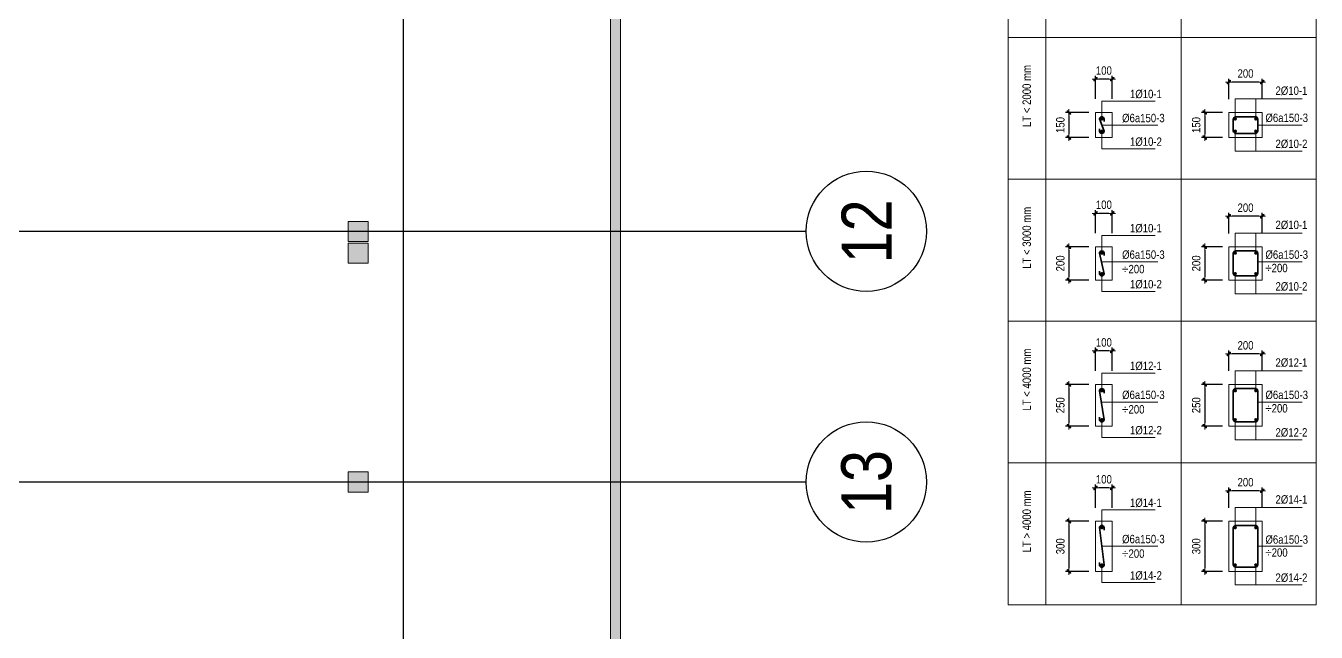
# Model space of a CAD drawing. Header units: millimetres. Extents: x -25197 to 555828, y -17247 to 174153.
# Drawn here: x 88253 to 126867, y 53556 to 71702 of the extents above; entities that cross this region are included whole.
import ezdxf
from ezdxf.enums import TextEntityAlignment as Align

# ---------------------------------------------------------------- set-up
doc = ezdxf.new("R2010")
doc.units = ezdxf.units.MM
doc.header["$LTSCALE"] = 250
doc.linetypes.add('CHG_XX_Cot_Ham 2$0$MB_Luoi truc$0$HTT Hidden 21', pattern=[3, 2, -1])
doc.linetypes.add('CHG_XX_Luoi truc$0$MB_Luoi truc$0$Center101', pattern=[13, 10, -1, 1, -1])
for name, color, linetype, lineweight in [('CDAI', 8, 'Continuous', 35), ('CHG_XX_Cot_Ham 2$0$NS-Pier-H2', 150, 'Continuous', 13), ('CTHEP', 2, 'Continuous', 50), ('DBAO', 3, 'Continuous', 13), ('DGIONG', 4, 'Continuous', 15), ('KTH', 154, 'Continuous', 15), ('STICK', 1, 'Continuous', 15)]:
    doc.layers.add(name, color=color, linetype=linetype, lineweight=lineweight)
for name, color, linetype, lineweight, plot in [('CHG_XX_Cot_Ham 2$0$NS-Column-H2', 90, 'Continuous', 13, False), ('CHG_XX_Cot_Ham 2$0$NS-Column-H2 @ 1 VP1', 90, 'Continuous', 13, False), ('CHG_XX_Cot_Ham 2$0$NS-Column-H2 @ 1 VP2', 90, 'Continuous', 13, False), ('CHG_XX_Cot_Ham 2$0$NS-Column-H2 @ 1 VP3', 90, 'Continuous', 13, False), ('CHG_XX_Cot_Ham 2$0$NS-Column-H2 @ 1 VPModel', 90, 'Continuous', 13, False), ('CHG_XX_Cot_Ham 2$0$NS-Column-H2 @ 150', 90, 'Continuous', 13, False)]:
    doc.layers.add(name, color=color, linetype=linetype, lineweight=lineweight, plot=plot)
for name, color, linetype in [('CHG_XX_Luoi truc$0$Grid', 34, 'Continuous'), ('CHG_XX_Luoi truc$0$Grid Line', 8, 'CHG_XX_Luoi truc$0$MB_Luoi truc$0$Center101'), ('TEXT', 21, 'Continuous')]:
    doc.layers.add(name, color=color, linetype=linetype)
doc.styles.add('CHG_XX_Luoi truc$0$MB_Luoi truc$0$Grid A-F$0$VNI-HelveCB', font='VHELVCB_0.TTF')
doc.styles.add('TTP-HelCon', font='VHELVCN_0.TTF')
doc.dimstyles.new('TTP-20', dxfattribs={"dimscale": 100, "dimtxt": 2.5, "dimasz": 1, "dimexe": 1, "dimexo": 0.0625, "dimgap": 0.09, "dimtad": 0, "dimtoh": 1, "dimdec": 4, "dimlfac": 0.2, "dimrnd": 1, "dimdsep": 46, "dimtxsty": 'TTP-HelCon', "dimblk": 'Stick', "dimcen": 0.09, "dimdle": 1.5, "dimclrd": 256, "dimclre": 256, "dimclrt": 7, "dimadec": 0, "dimazin": 0, "dimtfac": 1, "dimtdec": 4, "dimtix": 1, "dimtmove": 0, "dimatfit": 3, "dimfxl": 1, "dimtvp": 1, "dimtolj": 1, "dimtzin": 0, "dimarcsym": 0})

# ---------------------------------------------------------------- blocks, each defined once
blk = doc.blocks.new('Stick')
at = {"layer": 'STICK'}
h = blk.add_hatch(color=256, dxfattribs=at)
edge = h.paths.add_edge_path()
edge.add_line((0.3, 0.5), (-0.5, -0.3))
edge.add_arc((-0.4, -0.4), 0.141, 135, 315)
edge.add_line((-0.3, -0.5), (0.5, 0.3))
edge.add_arc((0.4, 0.4), 0.141, 315, 495)
blk.add_line((1, 0), (-1, 0), dxfattribs=at)
blk.add_lwpolyline([(0.3, 0.5), (-0.5, -0.3, 1), (-0.3, -0.5), (0.5, 0.3, 1), (0.3, 0.5, 1)], format="xyb", dxfattribs=at)
blk = doc.blocks.new('*D8')
at = {"layer": 'Defpoints', "color": 0, "transparency": 16777216}
for p in [(120066, 65092), (119466, 64092), (120066, 64092)]:
    blk.add_point(p, dxfattribs=at)
at = {"layer": 'KTH', "lineweight": -2, "transparency": 16777216}
for p, q in [((120060, 65092), (119366, 65092)), ((119466, 64992), (119466, 64192)), ((120060, 64092), (119366, 64092))]:
    blk.add_line(p, q, dxfattribs=at)
at = {"layer": 'KTH', "lineweight": -2, "transparency": 16777216, "xscale": 100, "yscale": 100, "zscale": 100}
for p, rotation in [((119466, 65092), 90), ((119466, 64092), 270)]:
    blk.add_blockref('Stick', p, dxfattribs=dict(at, rotation=rotation))
at = {"layer": 'KTH', "color": 7, "transparency": 16777216, "insert": (119211, 64592), "char_height": 250, "attachment_point": 5, "rotation": 90, "style": 'TTP-HelCon'}
blk.add_mtext('\\A1;200', dxfattribs=at)
blk = doc.blocks.new('*D9')
at = {"layer": 'Defpoints', "color": 0, "transparency": 16777216}
for p in [(120263, 66090), (120263, 65490), (120763, 65490)]:
    blk.add_point(p, dxfattribs=at)
at = {"layer": 'KTH', "lineweight": -2, "transparency": 16777216}
for p, q in [((120263, 65497), (120263, 66190)), ((120663, 66090), (120363, 66090)), ((120763, 65497), (120763, 66190))]:
    blk.add_line(p, q, dxfattribs=at)
at = {"layer": 'KTH', "lineweight": -2, "transparency": 16777216, "xscale": 100, "yscale": 100, "zscale": 100, "rotation": 180}
blk.add_blockref('Stick', (120263, 66090), dxfattribs=at)
at = {"layer": 'KTH', "lineweight": -2, "transparency": 16777216, "xscale": 100, "yscale": 100, "zscale": 100}
blk.add_blockref('Stick', (120763, 66090), dxfattribs=at)
at = {"layer": 'KTH', "color": 7, "transparency": 16777216, "insert": (120513, 66346), "char_height": 250, "attachment_point": 5, "style": 'TTP-HelCon'}
blk.add_mtext('\\A1;100', dxfattribs=at)
blk = doc.blocks.new('*D10')
at = {"layer": 'Defpoints', "color": 0, "transparency": 16777216}
for p in [(124252, 66002), (124252, 65486), (125252, 65486)]:
    blk.add_point(p, dxfattribs=at)
at = {"layer": 'KTH', "lineweight": -2, "transparency": 16777216}
for p, q in [((124252, 65492), (124252, 66102)), ((125252, 65492), (125252, 66102)), ((125152, 66002), (124352, 66002))]:
    blk.add_line(p, q, dxfattribs=at)
at = {"layer": 'KTH', "lineweight": -2, "transparency": 16777216, "xscale": 100, "yscale": 100, "zscale": 100, "rotation": 180}
blk.add_blockref('Stick', (124252, 66002), dxfattribs=at)
at = {"layer": 'KTH', "lineweight": -2, "transparency": 16777216, "xscale": 100, "yscale": 100, "zscale": 100}
blk.add_blockref('Stick', (125252, 66002), dxfattribs=at)
at = {"layer": 'KTH', "color": 7, "transparency": 16777216, "insert": (124752, 66258), "char_height": 250, "attachment_point": 5, "style": 'TTP-HelCon'}
blk.add_mtext('\\A1;200', dxfattribs=at)
blk = doc.blocks.new('*D11')
at = {"layer": 'Defpoints', "color": 0, "transparency": 16777216}
for p in [(124064, 65092), (123533, 64092), (124064, 64092)]:
    blk.add_point(p, dxfattribs=at)
at = {"layer": 'KTH', "lineweight": -2, "transparency": 16777216}
for p, q in [((124058, 65092), (123433, 65092)), ((123533, 64992), (123533, 64192)), ((124058, 64092), (123433, 64092))]:
    blk.add_line(p, q, dxfattribs=at)
at = {"layer": 'KTH', "lineweight": -2, "transparency": 16777216, "xscale": 100, "yscale": 100, "zscale": 100}
for p, rotation in [((123533, 65092), 90), ((123533, 64092), 270)]:
    blk.add_blockref('Stick', p, dxfattribs=dict(at, rotation=rotation))
at = {"layer": 'KTH', "color": 7, "transparency": 16777216, "insert": (123278, 64592), "char_height": 250, "attachment_point": 5, "rotation": 90, "style": 'TTP-HelCon'}
blk.add_mtext('\\A1;200', dxfattribs=at)
blk = doc.blocks.new('*D12')
at = {"layer": 'Defpoints', "color": 0, "transparency": 16777216}
for p in [(120066, 69108), (119466, 68358), (120066, 68358)]:
    blk.add_point(p, dxfattribs=at)
at = {"layer": 'KTH', "lineweight": -2, "transparency": 16777216}
for p, q in [((120060, 69108), (119366, 69108)), ((119466, 69008), (119466, 68458)), ((120060, 68358), (119366, 68358))]:
    blk.add_line(p, q, dxfattribs=at)
at = {"layer": 'KTH', "lineweight": -2, "transparency": 16777216, "xscale": 100, "yscale": 100, "zscale": 100}
for p, rotation in [((119466, 69108), 90), ((119466, 68358), 270)]:
    blk.add_blockref('Stick', p, dxfattribs=dict(at, rotation=rotation))
at = {"layer": 'KTH', "color": 7, "transparency": 16777216, "insert": (119211, 68733), "char_height": 250, "attachment_point": 5, "rotation": 90, "style": 'TTP-HelCon'}
blk.add_mtext('\\A1;150', dxfattribs=at)
blk = doc.blocks.new('*D13')
at = {"layer": 'Defpoints', "color": 0, "transparency": 16777216}
for p in [(120263, 70106), (120263, 69506), (120763, 69506)]:
    blk.add_point(p, dxfattribs=at)
at = {"layer": 'KTH', "lineweight": -2, "transparency": 16777216}
for p, q in [((120263, 69513), (120263, 70206)), ((120663, 70106), (120363, 70106)), ((120763, 69513), (120763, 70206))]:
    blk.add_line(p, q, dxfattribs=at)
at = {"layer": 'KTH', "lineweight": -2, "transparency": 16777216, "xscale": 100, "yscale": 100, "zscale": 100, "rotation": 180}
blk.add_blockref('Stick', (120263, 70106), dxfattribs=at)
at = {"layer": 'KTH', "lineweight": -2, "transparency": 16777216, "xscale": 100, "yscale": 100, "zscale": 100}
blk.add_blockref('Stick', (120763, 70106), dxfattribs=at)
at = {"layer": 'KTH', "color": 7, "transparency": 16777216, "insert": (120513, 70362), "char_height": 250, "attachment_point": 5, "style": 'TTP-HelCon'}
blk.add_mtext('\\A1;100', dxfattribs=at)
blk = doc.blocks.new('*D14')
at = {"layer": 'Defpoints', "color": 0, "transparency": 16777216}
for p in [(124252, 70018), (124252, 69502), (125252, 69502)]:
    blk.add_point(p, dxfattribs=at)
at = {"layer": 'KTH', "lineweight": -2, "transparency": 16777216}
for p, q in [((124252, 69508), (124252, 70118)), ((125152, 70018), (124352, 70018)), ((125252, 69508), (125252, 70118))]:
    blk.add_line(p, q, dxfattribs=at)
at = {"layer": 'KTH', "lineweight": -2, "transparency": 16777216, "xscale": 100, "yscale": 100, "zscale": 100, "rotation": 180}
blk.add_blockref('Stick', (124252, 70018), dxfattribs=at)
at = {"layer": 'KTH', "lineweight": -2, "transparency": 16777216, "xscale": 100, "yscale": 100, "zscale": 100}
blk.add_blockref('Stick', (125252, 70018), dxfattribs=at)
at = {"layer": 'KTH', "color": 7, "transparency": 16777216, "insert": (124752, 70273), "char_height": 250, "attachment_point": 5, "style": 'TTP-HelCon'}
blk.add_mtext('\\A1;200', dxfattribs=at)
blk = doc.blocks.new('*D15')
at = {"layer": 'Defpoints', "color": 0, "transparency": 16777216}
for p in [(124064, 69108), (123533, 68358), (124064, 68358)]:
    blk.add_point(p, dxfattribs=at)
at = {"layer": 'KTH', "lineweight": -2, "transparency": 16777216}
for p, q in [((124058, 69108), (123433, 69108)), ((123533, 69008), (123533, 68458)), ((124058, 68358), (123433, 68358))]:
    blk.add_line(p, q, dxfattribs=at)
at = {"layer": 'KTH', "lineweight": -2, "transparency": 16777216, "xscale": 100, "yscale": 100, "zscale": 100}
for p, rotation in [((123533, 69108), 90), ((123533, 68358), 270)]:
    blk.add_blockref('Stick', p, dxfattribs=dict(at, rotation=rotation))
at = {"layer": 'KTH', "color": 7, "transparency": 16777216, "insert": (123278, 68733), "char_height": 250, "attachment_point": 5, "rotation": 90, "style": 'TTP-HelCon'}
blk.add_mtext('\\A1;150', dxfattribs=at)
blk = doc.blocks.new('*D16')
at = {"layer": 'Defpoints', "color": 0, "transparency": 16777216}
for p in [(120066, 60972), (119466, 59722), (120066, 59722)]:
    blk.add_point(p, dxfattribs=at)
at = {"layer": 'KTH', "lineweight": -2, "transparency": 16777216}
for p, q in [((120060, 60972), (119366, 60972)), ((119466, 60872), (119466, 59822)), ((120060, 59722), (119366, 59722))]:
    blk.add_line(p, q, dxfattribs=at)
at = {"layer": 'KTH', "lineweight": -2, "transparency": 16777216, "xscale": 100, "yscale": 100, "zscale": 100}
for p, rotation in [((119466, 60972), 90), ((119466, 59722), 270)]:
    blk.add_blockref('Stick', p, dxfattribs=dict(at, rotation=rotation))
at = {"layer": 'KTH', "color": 7, "transparency": 16777216, "insert": (119211, 60347), "char_height": 250, "attachment_point": 5, "rotation": 90, "style": 'TTP-HelCon'}
blk.add_mtext('\\A1;250', dxfattribs=at)
blk = doc.blocks.new('*D17')
at = {"layer": 'Defpoints', "color": 0, "transparency": 16777216}
for p in [(120263, 61971), (120263, 61371), (120763, 61371)]:
    blk.add_point(p, dxfattribs=at)
at = {"layer": 'KTH', "lineweight": -2, "transparency": 16777216}
for p, q in [((120263, 61377), (120263, 62071)), ((120663, 61971), (120363, 61971)), ((120763, 61377), (120763, 62071))]:
    blk.add_line(p, q, dxfattribs=at)
at = {"layer": 'KTH', "lineweight": -2, "transparency": 16777216, "xscale": 100, "yscale": 100, "zscale": 100, "rotation": 180}
blk.add_blockref('Stick', (120263, 61971), dxfattribs=at)
at = {"layer": 'KTH', "lineweight": -2, "transparency": 16777216, "xscale": 100, "yscale": 100, "zscale": 100}
blk.add_blockref('Stick', (120763, 61971), dxfattribs=at)
at = {"layer": 'KTH', "color": 7, "transparency": 16777216, "insert": (120513, 62226), "char_height": 250, "attachment_point": 5, "style": 'TTP-HelCon'}
blk.add_mtext('\\A1;100', dxfattribs=at)
blk = doc.blocks.new('*D18')
at = {"layer": 'Defpoints', "color": 0, "transparency": 16777216}
for p in [(124252, 61883), (124252, 61367), (125252, 61367)]:
    blk.add_point(p, dxfattribs=at)
at = {"layer": 'KTH', "lineweight": -2, "transparency": 16777216}
for p, q in [((124252, 61373), (124252, 61983)), ((125152, 61883), (124352, 61883)), ((125252, 61373), (125252, 61983))]:
    blk.add_line(p, q, dxfattribs=at)
at = {"layer": 'KTH', "lineweight": -2, "transparency": 16777216, "xscale": 100, "yscale": 100, "zscale": 100, "rotation": 180}
blk.add_blockref('Stick', (124252, 61883), dxfattribs=at)
at = {"layer": 'KTH', "lineweight": -2, "transparency": 16777216, "xscale": 100, "yscale": 100, "zscale": 100}
blk.add_blockref('Stick', (125252, 61883), dxfattribs=at)
at = {"layer": 'KTH', "color": 7, "transparency": 16777216, "insert": (124752, 62138), "char_height": 250, "attachment_point": 5, "style": 'TTP-HelCon'}
blk.add_mtext('\\A1;200', dxfattribs=at)
blk = doc.blocks.new('*D19')
at = {"layer": 'Defpoints', "color": 0, "transparency": 16777216}
for p in [(124064, 60972), (123533, 59722), (124064, 59722)]:
    blk.add_point(p, dxfattribs=at)
at = {"layer": 'KTH', "lineweight": -2, "transparency": 16777216}
for p, q in [((124058, 60972), (123433, 60972)), ((123533, 60872), (123533, 59822)), ((124058, 59722), (123433, 59722))]:
    blk.add_line(p, q, dxfattribs=at)
at = {"layer": 'KTH', "lineweight": -2, "transparency": 16777216, "xscale": 100, "yscale": 100, "zscale": 100}
for p, rotation in [((123533, 60972), 90), ((123533, 59722), 270)]:
    blk.add_blockref('Stick', p, dxfattribs=dict(at, rotation=rotation))
at = {"layer": 'KTH', "color": 7, "transparency": 16777216, "insert": (123278, 60347), "char_height": 250, "attachment_point": 5, "rotation": 90, "style": 'TTP-HelCon'}
blk.add_mtext('\\A1;250', dxfattribs=at)
blk = doc.blocks.new('*D20')
at = {"layer": 'Defpoints', "color": 0, "transparency": 16777216}
for p in [(120066, 56876), (119466, 55376), (120066, 55376)]:
    blk.add_point(p, dxfattribs=at)
at = {"layer": 'KTH', "lineweight": -2, "transparency": 16777216}
for p, q in [((120060, 56876), (119366, 56876)), ((119466, 56776), (119466, 55476)), ((120060, 55376), (119366, 55376))]:
    blk.add_line(p, q, dxfattribs=at)
at = {"layer": 'KTH', "lineweight": -2, "transparency": 16777216, "xscale": 100, "yscale": 100, "zscale": 100}
for p, rotation in [((119466, 56876), 90), ((119466, 55376), 270)]:
    blk.add_blockref('Stick', p, dxfattribs=dict(at, rotation=rotation))
at = {"layer": 'KTH', "color": 7, "transparency": 16777216, "insert": (119211, 56126), "char_height": 250, "attachment_point": 5, "rotation": 90, "style": 'TTP-HelCon'}
blk.add_mtext('\\A1;300', dxfattribs=at)
blk = doc.blocks.new('*D21')
at = {"layer": 'Defpoints', "color": 0, "transparency": 16777216}
for p in [(120263, 57875), (120263, 57275), (120763, 57275)]:
    blk.add_point(p, dxfattribs=at)
at = {"layer": 'KTH', "lineweight": -2, "transparency": 16777216}
for p, q in [((120263, 57281), (120263, 57975)), ((120763, 57281), (120763, 57975)), ((120663, 57875), (120363, 57875))]:
    blk.add_line(p, q, dxfattribs=at)
at = {"layer": 'KTH', "lineweight": -2, "transparency": 16777216, "xscale": 100, "yscale": 100, "zscale": 100, "rotation": 180}
blk.add_blockref('Stick', (120263, 57875), dxfattribs=at)
at = {"layer": 'KTH', "lineweight": -2, "transparency": 16777216, "xscale": 100, "yscale": 100, "zscale": 100}
blk.add_blockref('Stick', (120763, 57875), dxfattribs=at)
at = {"layer": 'KTH', "color": 7, "transparency": 16777216, "insert": (120513, 58130), "char_height": 250, "attachment_point": 5, "style": 'TTP-HelCon'}
blk.add_mtext('\\A1;100', dxfattribs=at)
blk = doc.blocks.new('*D22')
at = {"layer": 'Defpoints', "color": 0, "transparency": 16777216}
for p in [(124252, 57786), (124252, 57270), (125252, 57270)]:
    blk.add_point(p, dxfattribs=at)
at = {"layer": 'KTH', "lineweight": -2, "transparency": 16777216}
for p, q in [((124252, 57277), (124252, 57886)), ((125152, 57786), (124352, 57786)), ((125252, 57277), (125252, 57886))]:
    blk.add_line(p, q, dxfattribs=at)
at = {"layer": 'KTH', "lineweight": -2, "transparency": 16777216, "xscale": 100, "yscale": 100, "zscale": 100, "rotation": 180}
blk.add_blockref('Stick', (124252, 57786), dxfattribs=at)
at = {"layer": 'KTH', "lineweight": -2, "transparency": 16777216, "xscale": 100, "yscale": 100, "zscale": 100}
blk.add_blockref('Stick', (125252, 57786), dxfattribs=at)
at = {"layer": 'KTH', "color": 7, "transparency": 16777216, "insert": (124752, 58042), "char_height": 250, "attachment_point": 5, "style": 'TTP-HelCon'}
blk.add_mtext('\\A1;200', dxfattribs=at)
blk = doc.blocks.new('*D23')
at = {"layer": 'Defpoints', "color": 0, "transparency": 16777216}
for p in [(124064, 56876), (123533, 55376), (124064, 55376)]:
    blk.add_point(p, dxfattribs=at)
at = {"layer": 'KTH', "lineweight": -2, "transparency": 16777216}
for p, q in [((124058, 56876), (123433, 56876)), ((123533, 56776), (123533, 55476)), ((124058, 55376), (123433, 55376))]:
    blk.add_line(p, q, dxfattribs=at)
at = {"layer": 'KTH', "lineweight": -2, "transparency": 16777216, "xscale": 100, "yscale": 100, "zscale": 100}
for p, rotation in [((123533, 56876), 90), ((123533, 55376), 270)]:
    blk.add_blockref('Stick', p, dxfattribs=dict(at, rotation=rotation))
at = {"layer": 'KTH', "color": 7, "transparency": 16777216, "insert": (123278, 56126), "char_height": 250, "attachment_point": 5, "rotation": 90, "style": 'TTP-HelCon'}
blk.add_mtext('\\A1;300', dxfattribs=at)
blk = doc.blocks.new('*U2317')
at = {"layer": 'CHG_XX_Cot_Ham 2$0$NS-Column-H2 @ 1 VP1'}
h = blk.add_hatch(color=256, dxfattribs=at)
h.dxf.hatch_style = 1
h.paths.add_polyline_path([(-300, -300), (-300, 300), (300, 300), (300, -300)])
at = {"layer": 'CHG_XX_Cot_Ham 2$0$NS-Column-H2 @ 1 VP2'}
h = blk.add_hatch(color=256, dxfattribs=at)
h.dxf.hatch_style = 1
h.paths.add_polyline_path([(-300, -300), (-300, 300), (300, 300), (300, -300)])
at = {"layer": 'CHG_XX_Cot_Ham 2$0$NS-Column-H2 @ 1 VP3'}
h = blk.add_hatch(color=256, dxfattribs=at)
h.dxf.hatch_style = 1
h.paths.add_polyline_path([(-300, -300), (-300, 300), (300, 300), (300, -300)])
at = {"layer": 'CHG_XX_Cot_Ham 2$0$NS-Column-H2 @ 1 VPModel'}
h = blk.add_hatch(color=256, dxfattribs=at)
h.dxf.hatch_style = 1
h.paths.add_polyline_path([(-300, -300), (-300, 300), (300, 300), (300, -300)])
at = {"layer": 'CHG_XX_Cot_Ham 2$0$NS-Column-H2 @ 150'}
h = blk.add_hatch(color=256, dxfattribs=at)
h.dxf.hatch_style = 1
h.paths.add_polyline_path([(-300, -300), (-300, 300), (300, 300), (300, -300)])
blk = doc.blocks.new('CHG_XX_Cot_Ham 2$0$HoBoi_C600x600')
at = {"layer": 'CHG_XX_Cot_Ham 2$0$NS-Column-H2'}
blk.add_lwpolyline([(300, -300), (300, 300), (-300, 300), (-300, -300)], close=True, dxfattribs=at)
blk.add_blockref('*U2317', (0, 0), dxfattribs=at)
blk = doc.blocks.new('*U2169')
at = {"layer": 'CHG_XX_Luoi truc$0$Grid Line'}
blk.add_line((0, 0), (0, 608), dxfattribs=at)
at = {"layer": 'CHG_XX_Luoi truc$0$Grid', "lineweight": -2, "style": 'CHG_XX_Luoi truc$0$MB_Luoi truc$0$Grid A-F$0$VNI-HelveCB'}
for tag, p in [('GRIDSUB', (0, 617)), ('GRID', (0, -9))]:
    blk.add_attdef(tag, text='', height=5, dxfattribs=at).set_placement(p, align=Align.MIDDLE)
blk = doc.blocks.new('*U2171')
at = {"layer": 'CHG_XX_Luoi truc$0$Grid', "lineweight": -2}
blk.add_line((0, -3), (0, 0), dxfattribs=at)
blk.add_circle((0, -9), 6, dxfattribs=at)
at = {"layer": 'CHG_XX_Luoi truc$0$Grid Line'}
blk.add_line((0, 0), (0, 438), dxfattribs=at)
at = {"layer": 'CHG_XX_Luoi truc$0$Grid', "lineweight": -2, "style": 'CHG_XX_Luoi truc$0$MB_Luoi truc$0$Grid A-F$0$VNI-HelveCB'}
for tag, p in [('GRIDSUB', (0, 447)), ('GRID', (0, -9))]:
    blk.add_attdef(tag, text='', height=5, dxfattribs=at).set_placement(p, align=Align.MIDDLE)
blk = doc.blocks.new('CHG_XX_Luoi truc')
at = {"layer": 'CHG_XX_Luoi truc$0$Grid', "xscale": 300, "yscale": 300, "zscale": 300}
blk.add_blockref('*U2169', (99550, -12747), dxfattribs=at)
at = {"layer": 'CHG_XX_Luoi truc$0$Grid'}
ref = blk.add_blockref('*U2171', (110703, 65550), dxfattribs=dict(at, xscale=300.0000000000013, yscale=300.0000000000013, zscale=300.0000000000013, rotation=90))
ref.add_attrib('GRID', '12', dxfattribs={"lineweight": -2, "height": 1500, "rotation": 90, "style": 'CHG_XX_Luoi truc$0$MB_Luoi truc$0$Grid A-F$0$VNI-HelveCB'}).set_placement((113403, 65550), align=Align.MIDDLE)
ref = blk.add_blockref('*U2171', (110703, 58050), dxfattribs=dict(at, xscale=300.0000000000013, yscale=300.0000000000013, zscale=300.0000000000013, rotation=90))
ref.add_attrib('GRID', '13', dxfattribs={"lineweight": -2, "height": 1500, "rotation": 90, "style": 'CHG_XX_Luoi truc$0$MB_Luoi truc$0$Grid A-F$0$VNI-HelveCB'}).set_placement((113403, 58050), align=Align.MIDDLE)
blk = doc.blocks.new('CHG_XX_Cot_Ham 2')
at = {"layer": 'CHG_XX_Cot_Ham 2$0$NS-Pier-H2'}
h = blk.add_hatch(color=256, dxfattribs=at)
h.dxf.hatch_style = 1
h.paths.add_polyline_path([(99639.2, 163400), (-10900, 163400), (-10900, 85450), (-300, 85450), (-300, 84050), (32350, 84050), (32350, -9000), (103575.5, -9000), (106050, -6022), (106050, 158254.3)])
h.paths.add_polyline_path([(99533.7, 163100), (105750, 158110.4), (105750, 90450), (105650, 90450), (105750, 90450), (105750, 13850), (105750, 13722.3), (105750, -5913.6), (103434.7, -8700), (93599.8, -8700), (93299.8, -8700), (32650, -8700), (32650, 84350), (0, 84350), (0, 85750), (-10600, 85750), (-10600, 163100), (93600, 163100)], flags=16)
for p, q in [((106050, 158254.3), (106050, -6022)), ((105750, 90450), (105750, 13850))]:
    blk.add_line(p, q, dxfattribs=at)
at = {"layer": 'CHG_XX_Cot_Ham 2$0$NS-Pier-H2', "linetype": 'CHG_XX_Cot_Ham 2$0$MB_Luoi truc$0$HTT Hidden 21'}
blk.add_lwpolyline([(99639.2, 163400), (106050, 158254.3), (106050, -6022), (103575.5, -9000), (32350, -9000), (32350, 84050), (-300, 84050), (-300, 85450), (-10900, 85450), (-10900, 163400)], close=True, dxfattribs=at)
at = {"layer": 'CHG_XX_Cot_Ham 2$0$NS-Column-H2'}
for p in [(98200, 65550), (98200, 64900), (98200, 58050)]:
    blk.add_blockref('CHG_XX_Cot_Ham 2$0$HoBoi_C600x600', p, dxfattribs=at)
at = {"layer": 'CHG_XX_Cot_Ham 2$0$NS-Pier-H2'}
blk.add_blockref('CHG_XX_Luoi truc', (0, 0), dxfattribs=at)

msp = doc.modelspace()

# ---------------------------------------------------------------- linework, layer by layer
at = {"layer": 'CDAI', "ltscale": 5}
for points in [[(120381.09332, 68622.75391), (120381.09332, 68549.42058, 0.4142135624), (120447.75998, 68482.75391), (120454.42665, 68482.75391, 0.4142135624), (120521.09332, 68549.42058), (120381.09332, 68916.08725, -0.4142135624), (120447.75998, 68982.75391), (120454.42665, 68982.75391, -0.4142135624), (120521.09332, 68916.08725), (120521.09332, 68842.75391)], [(120381.09332, 64356.83951), (120381.09332, 64283.50618, 0.4142135624), (120447.75998, 64216.83951), (120454.42665, 64216.83951, 0.4142135624), (120521.09332, 64283.50618), (120381.09332, 64900.17285, -0.4142135624), (120447.75998, 64966.83951), (120454.42665, 64966.83951, -0.4142135624), (120521.09332, 64900.17285), (120521.09332, 64826.83951)], [(120381.09332, 59987.42512), (120381.09332, 59914.09178, 0.4142135624), (120447.75998, 59847.42512), (120454.42665, 59847.42512, 0.4142135624), (120521.09332, 59914.09178), (120381.09332, 60780.75845, -0.4142135624), (120447.75998, 60847.42512), (120454.42665, 60847.42512, -0.4142135624), (120521.09332, 60780.75845), (120521.09332, 60707.42512)], [(120381.09332, 55641.01072), (120381.09332, 55567.67738, 0.4142135624), (120447.75998, 55501.01072), (120454.42665, 55501.01072, 0.4142135624), (120521.09332, 55567.67738), (120381.09332, 56684.34405, -0.4142135624), (120447.75998, 56751.01072), (120454.42665, 56751.01072, -0.4142135624), (120521.09332, 56684.34405), (120521.09332, 56611.01072)]]:
    msp.add_lwpolyline(points, format="xyb", dxfattribs=at)
at = {"layer": 'CDAI'}
for points in [[(124466.52818, 68982.75391), (125039.08957, 68982.75391, -0.4142135624), (125119.08957, 68902.75391), (125119.08957, 68562.75391, -0.4142135624), (125039.08957, 68482.75391), (124466.52818, 68482.75391, -0.4142135624), (124386.52818, 68562.75391), (124386.52818, 68902.75391, -0.4142135624)], [(124466.52818, 64966.83951), (125039.08957, 64966.83951, -0.4142135624), (125119.08957, 64886.83951), (125119.08957, 64296.83951, -0.4142135624), (125039.08957, 64216.83951), (124466.52818, 64216.83951, -0.4142135624), (124386.52818, 64296.83951), (124386.52818, 64886.83951, -0.4142135624)], [(124466.52818, 60847.42512), (125039.08957, 60847.42512, -0.4142135624), (125119.08957, 60767.42512), (125119.08957, 59927.42512, -0.4142135624), (125039.08957, 59847.42512), (124466.52818, 59847.42512, -0.4142135624), (124386.52818, 59927.42512), (124386.52818, 60767.42512, -0.4142135624)], [(124466.52818, 56751.01072), (125039.08957, 56751.01072, -0.4142135624), (125119.08957, 56671.01072), (125119.08957, 55581.01072, -0.4142135624), (125039.08957, 55501.01072), (124466.52818, 55501.01072, -0.4142135624), (124386.52818, 55581.01072), (124386.52818, 56671.01072, -0.4142135624)]]:
    msp.add_lwpolyline(points, format="xyb", close=True, dxfattribs=at)
at = {"layer": 'CTHEP', "const_width": 50}
for points in [[(120454.42665, 68941.08725, 1), (120454.42665, 68891.08725, 1)], [(124418.44944, 68916.08725, 1), (124468.44944, 68916.08725, 1)], [(125035.11611, 68916.08725, 1), (125085.11611, 68916.08725, 1)], [(120454.42665, 68574.42058, 1), (120454.42665, 68524.42058, 1)], [(124418.44944, 68549.42058, -1), (124468.44944, 68549.42058, -1)], [(125035.11611, 68549.42058, -1), (125085.11611, 68549.42058, -1)], [(120454.42665, 64925.17285, 1), (120454.42665, 64875.17285, 1)], [(124418.44944, 64900.17285, 1), (124468.44944, 64900.17285, 1)], [(125035.11611, 64900.17285, 1), (125085.11611, 64900.17285, 1)], [(120454.42665, 64308.50618, 1), (120454.42665, 64258.50618, 1)], [(124418.44944, 64283.50618, -1), (124468.44944, 64283.50618, -1)], [(125035.11611, 64283.50618, -1), (125085.11611, 64283.50618, -1)], [(120454.42665, 60805.75845, 1), (120454.42665, 60755.75845, 1)], [(124418.44944, 60780.75845, 1), (124468.44944, 60780.75845, 1)], [(125035.11611, 60780.75845, 1), (125085.11611, 60780.75845, 1)], [(120454.42665, 59939.09178, 1), (120454.42665, 59889.09178, 1)], [(124418.44944, 59914.09178, -1), (124468.44944, 59914.09178, -1)], [(125035.11611, 59914.09178, -1), (125085.11611, 59914.09178, -1)], [(120454.42665, 56709.34405, 1), (120454.42665, 56659.34405, 1)], [(124418.44944, 56684.34405, 1), (124468.44944, 56684.34405, 1)], [(125035.11611, 56684.34405, 1), (125085.11611, 56684.34405, 1)], [(120454.42665, 55592.67738, 1), (120454.42665, 55542.67738, 1)], [(124418.44944, 55567.67738, -1), (124468.44944, 55567.67738, -1)], [(125035.11611, 55567.67738, -1), (125085.11611, 55567.67738, -1)]]:
    msp.add_lwpolyline(points, format="xyb", close=True, dxfattribs=at)
at = {"layer": 'DBAO'}
for p, q in [((120262.75998, 69107.75391), (120762.75998, 69107.75391)), ((120262.75998, 68357.75391), (120262.75998, 69107.75391)), ((120762.75998, 69107.75391), (120762.75998, 68357.75391)), ((124251.78277, 69107.75391), (124251.78277, 68357.75391)), ((124251.78277, 69107.75391), (125251.78277, 69107.75391)), ((125251.78277, 68357.75391), (125251.78277, 69107.75391)), ((120762.75998, 68357.75391), (120262.75998, 68357.75391)), ((124251.78277, 68357.75391), (125251.78277, 68357.75391)), ((120262.75998, 65091.83951), (120762.75998, 65091.83951)), ((120262.75998, 64091.83951), (120262.75998, 65091.83951)), ((120762.75998, 65091.83951), (120762.75998, 64091.83951)), ((124251.78277, 65091.83951), (124251.78277, 64091.83951)), ((124251.78277, 65091.83951), (125251.78277, 65091.83951)), ((125251.78277, 64091.83951), (125251.78277, 65091.83951)), ((120762.75998, 64091.83951), (120262.75998, 64091.83951)), ((124251.78277, 64091.83951), (125251.78277, 64091.83951)), ((120262.75998, 60972.42512), (120762.75998, 60972.42512)), ((120262.75998, 59722.42512), (120262.75998, 60972.42512)), ((120762.75998, 60972.42512), (120762.75998, 59722.42512)), ((124251.78277, 60972.42512), (124251.78277, 59722.42512)), ((124251.78277, 60972.42512), (125251.78277, 60972.42512)), ((125251.78277, 59722.42512), (125251.78277, 60972.42512)), ((120762.75998, 59722.42512), (120262.75998, 59722.42512)), ((124251.78277, 59722.42512), (125251.78277, 59722.42512)), ((120262.75998, 56876.01072), (120762.75998, 56876.01072)), ((120262.75998, 55376.01072), (120262.75998, 56876.01072)), ((120762.75998, 56876.01072), (120762.75998, 55376.01072)), ((124251.78277, 56876.01072), (124251.78277, 55376.01072)), ((124251.78277, 56876.01072), (125251.78277, 56876.01072)), ((125251.78277, 55376.01072), (125251.78277, 56876.01072)), ((120762.75998, 55376.01072), (120262.75998, 55376.01072)), ((124251.78277, 55376.01072), (125251.78277, 55376.01072))]:
    msp.add_line(p, q, dxfattribs=at)
for points in [[(118776.22849, 75598.83243), (118776.22849, 71354.91803), (117652.44215, 71354.91803), (117652.44215, 75598.83243)], [(122821.37386, 75598.83243), (122821.37386, 71354.91803), (118776.22849, 71354.91803), (118776.22849, 75598.83243)], [(126866.51923, 75598.83243), (126866.51923, 71354.91803), (122821.37386, 71354.91803), (122821.37386, 75598.83243)], [(118776.22849, 71354.91803), (118776.22849, 67111.00363), (117652.44215, 67111.00363), (117652.44215, 71354.91803)], [(122821.37386, 71354.91803), (122821.37386, 67111.00363), (118776.22849, 67111.00363), (118776.22849, 71354.91803)], [(126866.51923, 71354.91803), (126866.51923, 67111.00363), (122821.37386, 67111.00363), (122821.37386, 71354.91803)], [(118776.22849, 67111.00363), (118776.22849, 62867.08923), (117652.44215, 62867.08923), (117652.44215, 67111.00363)], [(122821.37386, 67111.00363), (122821.37386, 62867.08923), (118776.22849, 62867.08923), (118776.22849, 67111.00363)], [(126866.51923, 67111.00363), (126866.51923, 62867.08923), (122821.37386, 62867.08923), (122821.37386, 67111.00363)], [(118776.22849, 62867.08923), (118776.22849, 58623.17483), (117652.44215, 58623.17483), (117652.44215, 62867.08923)], [(122821.37386, 62867.08923), (122821.37386, 58623.17483), (118776.22849, 58623.17483), (118776.22849, 62867.08923)], [(126866.51923, 62867.08923), (126866.51923, 58623.17483), (122821.37386, 58623.17483), (122821.37386, 62867.08923)], [(118776.22849, 58623.17483), (118776.22849, 54379.26044), (117652.44215, 54379.26044), (117652.44215, 58623.17483)], [(122821.37386, 58623.17483), (122821.37386, 54379.26044), (118776.22849, 54379.26044), (118776.22849, 58623.17483)], [(126866.51923, 58623.17483), (126866.51923, 54379.26044), (122821.37386, 54379.26044), (122821.37386, 58623.17483)]]:
    msp.add_lwpolyline(points, close=True, dxfattribs=at)
at = {"layer": 'DGIONG'}
for p, q in [((124443.44944, 69516.08725), (124443.44944, 68916.08725)), ((126443.32982, 69516.08725), (124443.44944, 69516.08725)), ((125060.11611, 69516.08725), (125060.11611, 68916.08725)), ((120454.42665, 69445.79243), (122048.03559, 69445.79243)), ((120454.42665, 68946.08725), (120454.42665, 69445.79243)), ((126443.32982, 68732.75391), (125119.08957, 68732.75391)), ((120453.48698, 68726.48479), (122130.52624, 68726.48479)), ((120454.42665, 68519.42058), (120454.42665, 68019.7154)), ((124443.44944, 67950.24973), (124443.44944, 68549.42058)), ((125060.11611, 67950.24973), (125060.11611, 68549.42058)), ((120454.42665, 68019.7154), (122048.03559, 68019.7154)), ((126443.32982, 67950.24973), (124443.44944, 67950.24973)), ((120454.42665, 65429.87803), (122048.03559, 65429.87803)), ((120454.42665, 64930.17285), (120454.42665, 65429.87803)), ((124443.44944, 65500.17285), (124443.44944, 64900.17285)), ((126443.32982, 65500.17285), (124443.44944, 65500.17285)), ((125060.11611, 65500.17285), (125060.11611, 64900.17285)), ((120440.31424, 64639.3188), (122130.52624, 64639.3188)), ((126443.32982, 64639.3188), (125119.08957, 64639.3188)), ((120454.42665, 64253.50618), (120454.42665, 63753.801)), ((124443.44944, 63684.33533), (124443.44944, 64283.50618)), ((125060.11611, 63684.33533), (125060.11611, 64283.50618)), ((120454.42665, 63753.801), (122048.03559, 63753.801)), ((126443.32982, 63684.33533), (124443.44944, 63684.33533)), ((120454.42665, 61310.46363), (122048.03559, 61310.46363)), ((120454.42665, 60810.75845), (120454.42665, 61310.46363)), ((124443.44944, 61380.75845), (124443.44944, 60780.75845)), ((126443.32982, 61380.75845), (124443.44944, 61380.75845)), ((125060.11611, 61380.75845), (125060.11611, 60780.75845)), ((120435.76776, 60442.2976), (122130.52624, 60442.2976)), ((126443.32982, 60442.2976), (125119.08957, 60442.2976)), ((120454.42665, 59884.09178), (120454.42665, 59384.3866)), ((124443.44944, 59314.92093), (124443.44944, 59914.09178)), ((125060.11611, 59314.92093), (125060.11611, 59914.09178)), ((120454.42665, 59384.3866), (122048.03559, 59384.3866)), ((126443.32982, 59314.92093), (124443.44944, 59314.92093)), ((120454.42665, 57214.04923), (122048.03559, 57214.04923)), ((120454.42665, 56659.34405), (120454.42665, 57214.04923)), ((124443.44944, 57284.34405), (124443.44944, 56684.34405)), ((126443.32982, 57284.34405), (124443.44944, 57284.34405)), ((125060.11611, 57284.34405), (125060.11611, 56684.34405)), ((120451.09332, 56126.01072), (122130.52624, 56126.01072)), ((126443.32982, 56126.01072), (125119.08957, 56126.01072)), ((120454.42665, 55592.67738), (120454.42665, 55037.9722)), ((124443.44944, 54968.50653), (124443.44944, 55567.67738)), ((125060.11611, 54968.50653), (125060.11611, 55567.67738)), ((120454.42665, 55037.9722), (122048.03559, 55037.9722)), ((126443.32982, 54968.50653), (124443.44944, 54968.50653))]:
    msp.add_line(p, q, dxfattribs=at)

# ---------------------------------------------------------------- block references
at = {"layer": 'CTHEP'}
msp.add_blockref('CHG_XX_Cot_Ham 2', (0, 0), dxfattribs=at)

# ---------------------------------------------------------------- texts
at = {"layer": 'TEXT', "style": 'TTP-HelCon'}
for s, p in [('LT < 2000 mm', (118328.85802, 69601.90147)), ('LT < 3000 mm', (118328.85802, 65357.98707)), ('LT < 4000 mm', (118328.85802, 61114.07267)), ('LT > 4000 mm', (118328.85802, 56870.15828))]:
    msp.add_text(s, height=250, rotation=90, dxfattribs=at).set_placement(p, align=Align.CENTER)
for s, p in [('2Þ10-1', (125648.58818, 69636.08725)), ('1Þ10-1', (121294.03497, 69537.30147)), ('Þ6a150-3', (121058.52562, 68817.99383)), ('Þ6a150-3', (125348.01436, 68823.96451)), ('1Þ10-2', (121294.03497, 68111.22444)), ('2Þ10-2', (125648.58818, 68045.70565)), ('1Þ10-1', (121294.03497, 65521.38707)), ('2Þ10-1', (125648.58818, 65620.17285)), ('Þ6a150-3', (121058.52562, 64730.82784)), ('Þ6a150-3', (125348.01436, 64730.52939)), ('÷200', (121058.52562, 64296.80976)), ('÷200', (125342.07733, 64328.3833)), ('1Þ10-2', (121294.03497, 63845.31004)), ('2Þ10-2', (125648.58818, 63779.79125)), ('1Þ12-1', (121294.03497, 61401.97267)), ('2Þ12-1', (125648.58818, 61500.75845)), ('Þ6a150-3', (121058.52562, 60533.80664)), ('Þ6a150-3', (125348.01436, 60533.5082)), ('÷200', (121058.52562, 60099.78856)), ('÷200', (125342.07733, 60131.36211)), ('1Þ12-2', (121294.03497, 59475.89564)), ('2Þ12-2', (125648.58818, 59410.37685)), ('1Þ14-1', (121294.03497, 57305.55827)), ('2Þ14-1', (125648.58818, 57404.34405)), ('Þ6a150-3', (121058.52562, 56217.51976)), ('Þ6a150-3', (125348.01436, 56203.77919)), ('÷200', (121058.52562, 55783.50168)), ('÷200', (125342.07733, 55815.07522)), ('1Þ14-2', (121294.03497, 55129.48124)), ('2Þ14-2', (125648.58818, 55063.96245))]:
    msp.add_text(s, height=250, dxfattribs=at).set_placement(p)

# ---------------------------------------------------------------- dimensions: what is measured, and where the dimension line sits
at = {"layer": 'KTH'}
for base, p1, p2, picture, middle in [((120262.75998, 70106.25174), (120762.75998, 69506.25174), (120262.75998, 69506.25174), '*D13', (120512.75998, 70361.58507)), ((124251.78277, 70018.13213), (125251.78277, 69502.12236), (124251.78277, 69502.12236), '*D14', (124751.78277, 70273.46547)), ((120262.75998, 66090.33734), (120762.75998, 65490.33734), (120262.75998, 65490.33734), '*D9', (120512.75998, 66345.67068)), ((124251.78277, 66002.21774), (125251.78277, 65486.20796), (124251.78277, 65486.20796), '*D10', (124751.78277, 66257.55107)), ((120262.75998, 61970.92294), (120762.75998, 61370.92294), (120262.75998, 61370.92294), '*D17', (120512.75998, 62226.25628)), ((124251.78277, 61882.80334), (125251.78277, 61366.79356), (124251.78277, 61366.79356), '*D18', (124751.78277, 62138.13667)), ((120262.75998, 57874.50855), (120762.75998, 57274.50855), (120262.75998, 57274.50855), '*D21', (120512.75998, 58129.84188)), ((124251.78277, 57786.38894), (125251.78277, 57270.37916), (124251.78277, 57270.37916), '*D22', (124751.78277, 58041.72227))]:
    dim = msp.add_linear_dim(base=base, p1=p1, p2=p2, dimstyle='TTP-20', dxfattribs=at)
    dim.commit()
    dim.dimension.update_dxf_attribs({"geometry": picture, "text_midpoint": middle})
for base, p1, p2, picture, middle in [((119466.30217, 68357.75391), (120066.30217, 69107.75391), (120066.30217, 68357.75391), '*D12', (119210.96883, 68732.75391)), ((123533.47255, 68357.75391), (124064.3563, 69107.75391), (124064.3563, 68357.75391), '*D15', (123278.13922, 68732.75391)), ((119466.30217, 64091.83951), (120066.30217, 65091.83951), (120066.30217, 64091.83951), '*D8', (119210.96883, 64591.83951)), ((123533.47255, 64091.83951), (124064.3563, 65091.83951), (124064.3563, 64091.83951), '*D11', (123278.13922, 64591.83951)), ((119466.30217, 59722.42512), (120066.30217, 60972.42512), (120066.30217, 59722.42512), '*D16', (119210.96883, 60347.42512)), ((123533.47255, 59722.42512), (124064.3563, 60972.42512), (124064.3563, 59722.42512), '*D19', (123278.13922, 60347.42512)), ((119466.30217, 55376.01072), (120066.30217, 56876.01072), (120066.30217, 55376.01072), '*D20', (119210.96883, 56126.01072)), ((123533.47255, 55376.01072), (124064.3563, 56876.01072), (124064.3563, 55376.01072), '*D23', (123278.13922, 56126.01072))]:
    dim = msp.add_linear_dim(base=base, p1=p1, p2=p2, angle=90, dimstyle='TTP-20', dxfattribs=at)
    dim.commit()
    dim.dimension.update_dxf_attribs({"geometry": picture, "text_midpoint": middle})

doc.saveas('drawing.dxf')
